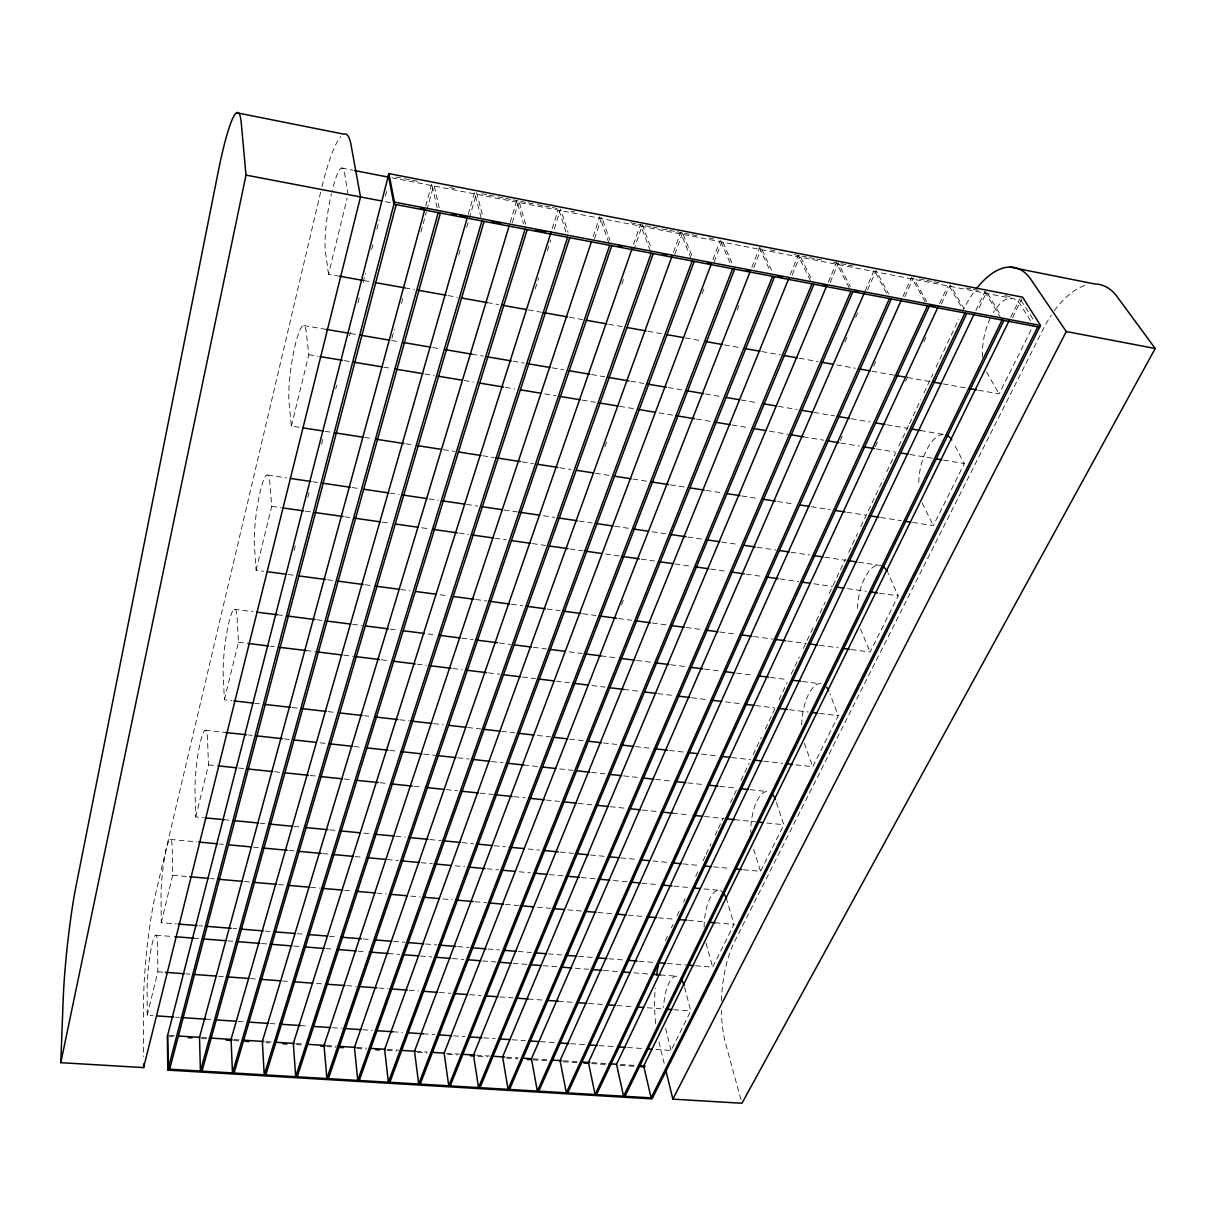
<?xml version="1.0" encoding="UTF-8"?>
<svg xmlns="http://www.w3.org/2000/svg" width="1216" height="1216" viewBox="0 0 1216 1216"><rect width="100%" height="100%" fill="white"/><g stroke="black" fill="none" stroke-linecap="round" stroke-linejoin="round"><path stroke-width="0.75" stroke-dasharray="5 3.75" d="M320.629 192.113L155.8 892.97A81.806 9.986 -84.1 0 0 143.549 1004.674L143.594 1056.491M161.257 922.686L172.687 875.246L172.292 849.908A34.671 4.286 -83.9 0 0 166.349 848.844A34.671 4.286 -83.9 0 0 161.029 897.271L161.257 922.686L176.366 923.902M147.197 1015.269L157.837 971.782L157.639 946.352A33.41 4.028 -84.2 0 0 152.274 943.251A33.41 4.028 -84.2 0 0 147.136 989.809L147.197 1015.269L152.866 1015.649M195.73 816.954L208.468 764.879L207.571 739.83A36.13 4.879 -83.5 0 0 200.518 741.334A36.13 4.879 -83.5 0 0 195.016 791.768L195.73 816.954L203.285 817.684M224.382 699.823L238.458 642.276L237.105 617.698A37.878 5.381 -83.1 0 0 228.958 622.318A37.878 5.381 -83.1 0 0 223.242 674.986L224.382 699.823L231.937 700.674M256.09 570.228L271.73 506.327L269.8 482.448A39.976 5.958 -82.5 0 0 260.376 490.869A39.976 5.958 -82.5 0 0 254.433 545.984L256.09 570.228L263.614 571.231M291.369 426.086L308.834 354.722L306.204 331.877A42.53 6.597 -81.8 0 0 295.26 344.903A42.53 6.597 -81.8 0 0 289.074 402.724L291.369 426.086L300.747 427.546M339.72 276.26L328.518 274.269L347.122 198.193M294.105 550.635L295.518 545.118M307.815 497.374L309.229 491.872M321.526 444.129L322.939 438.626M335.707 389.044L336.665 385.366M349.433 335.798L350.375 332.12M357.945 302.738L359.358 297.236M363.143 282.538L365.499 273.357M371.655 249.493L373.069 243.975M376.854 229.292L379.225 220.111M385.366 196.232L386.779 190.73M425.767 206.021L431.741 184.057M391.932 338.23L394.44 329.08M401.432 303.453L403.423 296.126M420.903 232.058L426.406 211.934M426.907 210.094L433.398 186.306M468.251 214.29L474.544 192.386L481.46 219.169M458.797 254.843L460.894 247.547M466.686 227.468L468.783 220.172M469.315 218.348L476.672 192.797L482.706 216.007M510.203 222.406L516.8 200.61L523.518 223.82M512.301 222.802L518.35 202.829M552.201 228.654L557.946 210.55M535.238 288.77L538.703 277.917M547.337 250.77L550.802 239.902M554.253 229.049L560.606 209.137L568.054 232.332M593.134 236.573L599.716 216.752L609.064 243.504M594.563 238.762L601.768 217.147L609.9 240.342M633.551 244.386L640.406 224.671L650.545 251.53M621.832 284.194L623.702 278.814M633.688 250.146L642.428 225.066L651.335 248.566M673.466 252.107L680.58 232.499L692.147 261.014M604.899 446.819L606.845 441.469M674.804 254.281L682.571 232.879M712.895 259.738L720.252 240.221M702.118 293.816L704.14 288.496M714.187 261.896L721.559 242.379M751.838 267.277L759.438 247.851L761.398 248.231M621.513 604.823L623.595 599.518M737.154 310.019L739.237 304.714M753.768 267.642L760.699 249.994M790.309 274.71L798.152 255.39L811.999 283.845M792.224 275.09L799.368 257.518M828.309 282.066L836.395 262.823L850.09 289.606M830.194 282.431L838.295 263.203L850.318 286.626M865.093 291.065L874.182 270.18L888.531 296.932M844.998 341.894L847.263 336.68M855.608 317.528L857.873 312.314M867.722 289.697L876.052 270.545L888.638 293.953M902.956 296.506L911.498 277.446L926.546 304.274M840.18 440.618L842.521 435.419M873.65 366.138L875.991 360.939M904.795 296.856L913.353 277.81L926.668 301.477M939.618 303.559L947.583 286.353M875.277 446.682L877.663 441.53M905.57 381.322L907.957 376.154M923.902 341.757L926.303 336.589M941.442 303.909L950.213 284.985L964.075 308.636M671.414 927.808L673.026 924.373M677.084 915.8L679.501 910.662M683.559 902.09L685.17 898.654M695.689 876.371L698.926 869.501M702.985 860.928L705.417 855.79M706.222 854.073L711.071 843.782M715.13 835.225L717.546 830.072M718.367 828.354L723.216 818.079M730.512 802.636L736.987 788.926M741.03 780.353L749.117 763.207M753.175 754.634L761.262 737.489M765.32 728.916L775.033 708.35M779.076 699.778L787.162 682.632M791.221 674.059L799.307 656.914M803.366 648.341L813.078 627.76M816.316 620.905L825.223 602.042M829.266 593.469L845.454 559.178M848.692 552.322L857.599 533.459M860.837 526.604L883.5 478.602M886.738 471.747L895.645 452.884M898.882 446.029L908.595 425.448M909.401 423.73L920.74 399.73M923.978 392.874L932.885 374.011M936.122 367.156L946.641 344.873M947.446 343.155L958.786 319.154M975.84 310.566L984.823 291.718L986.647 292.083L977.649 310.916M1010.754 317.315L1019.95 298.558M1012.533 317.665L1021.744 298.908M655.91 1049.423L671.034 1050.442L690.764 1010.952L684.532 987.012M695.674 965.762L712.667 967.13L734.008 924.418L727.016 900.524M743.523 869.729L760.517 871.37L783.818 824.752L775.884 801.025M795.826 764.834L812.79 766.764L838.31 715.692L829.95 693.956M851.337 649.542L870.124 652.034L898.198 595.855L887.938 572.918M912.638 522.439L933.28 525.646L964.318 463.539L953.42 442.913M978.576 390.214L999.126 393.893L1033.402 325.265M169.556 1035.424L175.241 1035.789M201.765 1037.506L207.45 1037.871M233.974 1039.574L239.658 1039.938M266.182 1041.656L271.867 1042.021M296.491 1043.602L304.076 1044.088M326.8 1045.562L336.285 1046.17M357.124 1047.508L366.594 1048.116M387.433 1049.469L398.802 1050.198M415.857 1051.293L427.226 1052.022M446.166 1053.254L459.435 1054.105M476.474 1055.199L489.744 1056.05M506.798 1057.16L518.168 1057.89M533.322 1058.862L546.577 1059.714M563.631 1060.823L576.901 1061.674M592.055 1062.647L607.21 1063.62M620.464 1064.486L635.634 1065.459M169.298 1036.442L173.082 1036.686M201.491 1038.51L207.176 1038.874M233.685 1040.577L239.37 1040.942M265.878 1042.644L269.663 1042.887M296.187 1044.605L301.857 1044.97M326.481 1046.55L335.95 1047.158M356.774 1048.496L366.244 1049.104M387.083 1050.442L396.553 1051.05M417.377 1052.387L426.846 1052.995M447.686 1054.333L457.155 1054.941M477.979 1056.294L487.449 1056.902M506.388 1058.118L517.758 1058.847M532.912 1059.82L548.051 1060.793M563.206 1061.766L578.36 1062.738M591.614 1063.59L606.769 1064.562M620.023 1065.414L635.178 1066.386M175.56 1017.169L179.345 1017.427M205.823 1019.206L213.393 1019.707M237.971 1021.364L245.541 1021.866M270.119 1023.522L275.789 1023.902M300.382 1025.544L307.937 1026.061M332.53 1027.702L341.985 1028.341M362.794 1029.739L372.248 1030.378M393.042 1031.776L402.496 1032.414M423.305 1033.798L434.644 1034.573M453.568 1035.834L464.907 1036.594M483.816 1037.871L495.17 1038.631M512.179 1039.771L525.418 1040.653M540.558 1041.671L555.682 1042.69M570.806 1043.708L585.945 1044.726M599.184 1045.608L616.193 1046.748M627.547 1047.523L644.571 1048.663M157.837 971.782L163.506 972.207M186.185 973.864L189.97 974.153M218.318 976.235L223.987 976.646M250.435 978.591L256.105 979.017M282.568 980.962L290.122 981.51M316.586 983.455L322.255 983.866M346.818 985.674L356.273 986.374M378.951 988.046L388.39 988.73M409.184 990.265L418.638 990.949M439.417 992.484L450.756 993.32M469.665 994.703L481.004 995.539M499.898 996.922L513.122 997.895M528.246 999.02L543.354 1000.13M558.478 1001.239L575.487 1002.486M588.711 1003.458L603.835 1004.568M617.059 1005.541L634.068 1006.787M647.307 1007.76L662.416 1008.87M673.755 1009.706L690.764 1010.952M155.967 935.21L172.961 936.548M193.739 938.19L199.409 938.63M227.742 940.865L233.411 941.306M261.744 943.54L267.414 943.981M293.862 946.063L301.416 946.656M325.979 948.602L333.534 949.194M358.097 951.125L365.651 951.718M388.314 953.511L399.654 954.393M420.432 956.034L431.771 956.931M452.55 958.558L463.874 959.454M482.767 960.944L495.991 961.993M513 963.33L528.109 964.516M543.218 965.702L558.342 966.902M575.335 968.24L588.559 969.274M603.668 970.459L618.777 971.66M633.901 972.846L649.01 974.031M660.349 974.928L677.342 976.266A30.886 11.278 -86.6 0 0 663.586 1007.35M199.029 925.726L202.798 926.03M233.016 928.462L236.801 928.766M265.118 931.061L272.673 931.669M297.221 933.645L304.775 934.253M329.323 936.229L336.878 936.837M363.31 938.965L370.865 939.573M393.528 941.412L404.867 942.324M425.63 943.996L436.97 944.908M457.733 946.58L469.072 947.492M487.95 949.012L499.274 949.939M518.168 951.459L531.377 952.523M548.37 953.891L561.594 954.955M578.588 956.323L593.697 957.539M608.806 958.755L623.914 959.986M639.023 961.202L654.132 962.418M667.341 963.482L686.234 965.002M172.687 875.246L187.811 876.569M210.49 878.545L214.259 878.879M244.507 881.524L250.177 882.026M278.525 884.518L284.194 885.005M310.658 887.33L320.112 888.151M344.675 890.31L352.23 890.963M376.808 893.122L386.262 893.942M410.826 896.101L420.28 896.922M442.958 898.913L452.398 899.749M475.091 901.725L486.43 902.728M505.324 904.385L518.548 905.54M537.457 907.197L550.681 908.352M567.69 909.842L582.814 911.164M597.938 912.486L613.062 913.809M628.17 915.146L645.179 916.636M658.418 917.791L675.427 919.281M688.651 920.436L705.66 921.926M715.114 922.762L734.008 924.418M170.362 839.42L196.764 841.882M219.382 843.98L223.151 844.33M253.323 847.126L258.978 847.643M289.15 850.44L294.804 850.972M323.091 853.586L330.63 854.286M355.148 856.566L362.687 857.265M387.205 859.545L398.514 860.594M421.146 862.691L432.455 863.74M455.088 865.838L464.512 866.704M487.145 868.802L498.454 869.85M519.202 871.781L530.51 872.83M549.374 874.578L564.452 875.976M581.43 877.557L596.509 878.955M613.472 880.521L628.566 881.919M641.759 883.15L658.738 884.716M673.816 886.114L690.794 887.695M703.988 888.911L719.066 890.31M224.063 819.69L231.618 820.42M259.95 823.141L265.62 823.688M293.953 826.424L301.507 827.154M329.84 829.874L335.51 830.422M363.842 833.158L371.397 833.887M395.96 836.243L405.399 837.155M429.947 839.526L441.286 840.621M462.065 842.612L473.404 843.706M494.182 845.713L505.506 846.807M528.185 848.981L539.509 850.075M560.287 852.082L573.511 853.358M590.52 854.985L605.629 856.444M620.738 857.903L637.731 859.545M652.855 860.989L667.964 862.448M683.073 863.907L700.082 865.549M713.29 866.826L730.299 868.452M208.468 764.879L216.007 765.654M238.655 768.01L244.31 768.603M274.497 771.75L282.036 772.525M310.338 775.474L315.993 776.066M344.28 779.015L351.834 779.79M380.122 782.739L387.676 783.53M414.078 786.281L421.633 787.056M446.15 789.61L457.474 790.795M480.107 793.151L493.316 794.519M514.064 796.678L525.373 797.863M546.136 800.022L559.33 801.39M578.193 803.35L593.286 804.931M610.265 806.694L625.358 808.26M642.337 810.023L657.43 811.604M672.524 813.17L689.502 814.933M704.581 816.514L723.444 818.474M734.768 819.645L755.516 821.803M766.84 822.989L783.818 824.752M205.109 730.254L225.842 732.518M248.474 734.981L252.244 735.391M284.301 738.887L289.955 739.51M320.127 742.794L325.782 743.417M354.069 746.502L361.608 747.323M389.895 750.409L397.45 751.23M423.837 754.102L435.161 755.334M457.778 757.811L469.102 759.042M491.72 761.505L503.044 762.736M523.777 765.001L538.87 766.642M559.603 768.907L572.812 770.351M591.66 772.403L604.869 773.847M623.717 775.899L640.695 777.754M655.774 779.395L672.752 781.25M687.83 782.891L704.809 784.746M719.887 786.387L736.866 788.242M750.059 789.686L767.038 791.525A33.182 13.422 -84.6 0 0 750.834 832.808M254.554 703.243L260.224 703.897M292.281 707.545L297.935 708.183M328.107 711.618L335.662 712.47M363.949 715.692L371.488 716.558M399.775 719.766L409.199 720.845M433.717 723.626L443.156 724.706M467.674 727.502L480.867 728.992M501.615 731.363L514.824 732.853M537.442 735.437L550.65 736.942M569.514 739.085L584.592 740.802M603.455 742.946L616.664 744.45M635.512 746.594L652.49 748.524M669.469 750.454L686.432 752.385M701.526 754.102L716.604 755.82M731.698 757.538L750.561 759.681M763.754 761.186L782.618 763.329M238.458 642.276L245.982 643.203M270.438 646.198L274.193 646.654M306.158 650.56L315.567 651.715M343.763 655.166L353.172 656.321M381.368 659.771L388.892 660.698M417.103 664.149L426.497 665.289M452.823 668.511L462.232 669.666M488.558 672.889L499.837 674.272M522.409 677.038L535.572 678.65M556.244 681.173L569.407 682.784M591.979 685.55L605.142 687.162M623.945 689.457L638.993 691.296M657.795 693.606L674.713 695.674M691.646 697.741L708.563 699.823M725.481 701.89L742.414 703.958M755.577 705.569L774.379 707.879M789.412 709.718L808.23 712.014M819.508 713.397L838.31 715.692M234.11 609.262L252.943 611.648M277.4 614.764L284.924 615.722M316.92 619.78L322.574 620.494M352.686 624.325L362.094 625.526M390.321 629.113L397.845 630.07M427.956 633.901L435.48 634.858M461.837 638.202L473.115 639.646M499.472 642.99L510.766 644.419M533.338 647.292L546.516 648.979M569.103 651.837L582.282 653.524M601.099 655.91L618.032 658.069M636.85 660.455L651.913 662.37M670.73 664.757L687.663 666.915M704.596 669.074L719.659 670.989M736.592 673.132L753.525 675.29M770.473 677.449L787.406 679.592M802.469 681.507L819.402 683.666M288.025 574.484L295.534 575.472M327.454 579.728L334.962 580.731M365.013 584.729L372.522 585.732M400.687 589.486L410.066 590.733M440.116 594.746L447.625 595.749M475.79 599.503L487.054 600.993M511.465 604.246L522.743 605.75M547.154 609.003L560.287 610.751M582.829 613.761L595.962 615.509M618.503 618.518L631.651 620.266M652.308 623.018L667.326 625.009M686.098 627.517L703 629.766M719.902 632.016L736.805 634.281M753.707 636.53L772.479 639.023M787.497 641.03L806.284 643.538M819.417 645.286L838.204 647.778M271.73 506.327L281.109 507.665M305.49 511.161L311.114 511.951M344.873 516.785L350.512 517.59M382.386 522.15L389.895 523.214M421.785 527.774L429.278 528.838M459.298 533.14L468.677 534.478M494.927 538.232L506.19 539.828M532.441 543.582L545.574 545.467M569.954 548.948L583.087 550.818M605.598 554.04L620.601 556.183M641.227 559.132L654.36 561.002M674.986 563.95L691.874 566.367M710.63 569.058L727.518 571.459M746.274 574.15L763.146 576.551M780.034 578.968L798.79 581.643M813.793 583.786L832.55 586.477M847.552 588.62L866.309 591.295M879.442 593.18L898.198 595.855M267.809 475.122L286.566 477.888M312.816 481.749L318.44 482.585M352.199 487.555L357.823 488.391M389.713 493.088L399.091 494.471M429.096 498.894L438.474 500.278M466.594 504.427L477.858 506.084M504.108 509.945L517.241 511.89M543.491 515.751L554.739 517.408M579.12 521.01L592.253 522.941M614.749 526.254L629.751 528.474M652.262 531.787L665.38 533.718M687.891 537.031L702.894 539.25M721.65 542.017L738.522 544.494M757.279 547.261L776.036 550.027M791.038 552.246L809.795 554.998M824.798 557.217L845.424 560.257M858.542 562.187L879.183 565.227M325.143 431.33L330.782 432.197M364.572 437.441L372.081 438.596M405.855 443.84L413.364 445.01M443.399 449.662L454.662 451.41M482.813 455.772L494.076 457.52M522.226 461.898L533.49 463.646M559.77 467.719L571.034 469.467M595.43 473.252L610.447 475.578M632.974 479.074L647.976 481.399M670.502 484.895L685.52 487.221M706.162 490.428L721.179 492.754M741.836 495.961L758.723 498.575M777.495 501.478L794.382 504.108M811.27 506.722L830.042 509.641M846.944 512.255L865.701 515.174M880.718 517.499L901.375 520.706M308.834 354.722L318.197 356.273M344.417 360.62L350.026 361.562M383.739 367.156L391.233 368.402M424.946 373.996L434.31 375.546M464.269 380.517L473.632 382.082M505.476 387.357L514.839 388.922M544.798 393.893L556.046 395.762M582.266 400.11L595.369 402.283M619.719 406.326L634.706 408.819M659.042 412.862L674.029 415.34M696.51 419.079L711.482 421.557M732.093 424.977L748.934 427.774M769.546 431.194L788.272 434.31M803.259 436.802L823.855 440.222M840.712 443.019L859.438 446.12M876.295 448.917L895.022 452.033M910.009 454.526L932.474 458.25M943.707 460.119L964.318 463.539M303.757 325.569L326.177 329.384M350.482 333.518L357.96 334.795M391.598 340.51L399.076 341.787M432.714 347.518L440.192 348.779M471.96 354.19L483.178 356.106M513.076 361.182L524.294 363.098M552.322 367.87L563.54 369.77M591.569 374.543L604.656 376.778M630.815 381.231L643.902 383.45M668.192 387.585L683.149 390.138M705.569 393.954L722.395 396.811M741.076 399.988L757.902 402.861M778.468 406.357L797.149 409.534M813.975 412.391L834.526 415.902M851.352 418.76L870.033 421.937M886.859 424.794L907.41 428.306M920.497 430.525L944.802 434.659M364.01 280.592L371.473 281.93M405.095 287.918L414.443 289.59M448.066 295.594L457.398 297.251M487.297 302.586L498.499 304.593M528.382 309.913L541.47 312.254M569.483 317.254L582.555 319.58M608.714 324.246L623.656 326.906M647.946 331.238L662.887 333.914M685.292 337.911L702.103 340.906M724.523 344.903L739.465 347.563M761.885 351.576L780.566 354.905M799.246 358.234L817.927 361.562M836.608 364.891L855.289 368.235M872.1 371.23L894.52 375.227M907.592 377.553L929.997 381.55M943.084 383.891L967.358 388.223M385.259 201.674L390.853 202.738M395.838 177.065L410.734 179.968M412.604 180.333L418.198 181.412M449.859 187.583L455.453 188.662M481.521 193.739L487.114 194.834M488.984 195.198L496.432 196.642M498.286 197.007L503.88 198.102M505.75 198.451L511.328 199.546M513.198 199.91L518.898 201.02M520.646 201.354L526.239 202.449M528.094 202.814L535.542 204.258M537.411 204.622L543.005 205.717M544.859 206.066L550.453 207.161M552.307 207.526L557.901 208.605M570.942 211.143L574.666 211.873M630.557 222.756L636.135 223.85M638.005 224.2L643.583 225.294M645.453 225.659L651.046 226.738M652.901 227.103L660.349 228.562M662.218 228.927L667.812 230.006M669.666 230.371L675.26 231.466M677.114 231.815L682.708 232.91M684.578 233.274L690.156 234.354M692.026 234.718L697.619 235.813M708.791 237.986L714.385 239.081M770.26 249.949L775.854 251.043M794.474 254.661L800.082 255.755M801.937 256.12L807.515 257.199M809.385 257.564L814.963 258.658M816.833 259.023L822.426 260.102M833.598 262.276L839.192 263.37M841.046 263.735L846.64 264.814M848.494 265.179L854.088 266.274M919.281 278.966L924.874 280.045M926.744 280.41L932.322 281.504M934.192 281.869L939.77 282.948M965.854 288.025L971.447 289.119M973.302 289.484L978.895 290.563M1004.978 295.64L1010.557 296.734M341.62 168.036L352.777 170.21M391.841 177.81L1011.256 298.239M1020.938 300.139L1034.831 322.164M1030.545 320.705L1020.042 304A41.025 19.243 -76.4 0 0 993.259 312.512M987.605 293.649L1001.026 315.704M984.823 291.718L1001.118 318.501M949.301 286.201L961.294 306.69M986.586 372.111L999.126 393.893M922.245 503.074L933.28 525.646M800.888 257.427L811.498 279.194M762.158 249.903L772.206 271.685M759.438 247.851L770.23 271.305M722.958 242.273L732.427 264.07M720.982 241.893L730.421 263.69M860.457 628.87L870.124 652.034M683.255 234.566L692.132 256.363M804.293 743.189L812.79 766.764M559.102 210.52L567.082 235.494M753.57 849.254L760.517 871.37M519.43 202.798L525.646 224.215M706.04 943.206L712.667 967.13M740.954 1099.583L725.891 1044.635A74.784 29.974 -86.8 0 1 721.377 1010.268M665.593 1028.326L671.034 1050.442M658.92 1041.808L664.149 1063.301M434.31 186.261L439.189 207.678M432.151 185.835L438.216 212.618M348.019 194.56L344.584 173.098A45.494 7.266 -81.1 0 0 331.801 191.991M328.518 274.269L325.493 252.077A45.494 7.266 -81.1 0 1 331.39 193.709M801.724 724.858A34.641 14.714 -83.1 0 1 821.97 683.818M982.619 357.033A41.025 19.243 -76.4 0 1 990.554 317.574M918.734 482.463A38.532 17.678 -78.9 0 1 943.251 434.538M857.478 608.486A36.404 16.142 -81.2 0 1 881.053 565.501M704.14 927.033A31.92 12.266 -85.7 0 1 722.152 891.693M655.682 1023.614A75.574 27.862 -86.5 0 1 655.226 988.03M665.426 940.789A75.574 27.862 -86.5 0 1 667.356 936.381M721.438 1000.874A74.784 29.974 -86.8 0 1 734.358 942.05L1042.978 329.566A97.341 49.339 -76.1 0 1 1051.338 315.081M1054.348 310.749A97.341 49.339 -76.1 0 1 1087.91 284.681M962.038 312.284A98.648 46.178 -76.9 0 1 975.262 290.274M321.951 186.656A109.334 17.389 -81.2 0 1 340.754 136.542"/><path stroke-width="1.5" d="M60.8 1062.678L63.186 999.157A82.779 6.916 -83.8 0 1 76 886.206L218.044 172.581A111.097 12.13 -81.8 0 1 241.346 123.986L245.997 175.104L60.8 1062.678L143.61 1067.602L360.514 196.946L351.196 145.738A109.334 17.389 -81.2 0 0 343.854 134.155L236.603 112.754M388.907 173.584L167.398 1036.321L167.793 1070.11L652.05 1098.884L1040.516 325.462L1022.595 297.16L388.907 173.584L394.455 202.13L167.793 1070.11M396.158 204.607L169.693 1069.183L169.647 1065.429M424.764 209.684L199.515 1037.354L200.412 1071.007L438.216 212.618M202.023 1071.114L440.42 213.028M467.202 217.938L231.07 1039.391L232.469 1072.922L481.931 220.947M234.065 1073.014L484.105 221.358M509.109 226.039L262.337 1041.398L264.222 1074.822L525.069 229.17M265.802 1074.914L527.212 229.581M551.046 232.271L293.33 1043.404L295.686 1076.692L567.644 237.287M297.251 1076.783L569.772 237.682M591.326 241.969L324.034 1045.38L326.861 1078.546L609.687 245.298M328.411 1078.638L611.77 245.693M632.305 247.973L354.464 1047.341L357.747 1080.386L651.183 253.202M359.282 1080.477L653.25 253.597M672.174 255.679L384.636 1049.286L388.36 1082.21L692.147 261.014M389.88 1082.301L694.184 261.394M710.889 265.058L414.519 1051.217L418.684 1084.018L732.61 268.721M420.204 1084.11L734.616 269.101M772.555 276.336L448.75 1085.812L444.144 1053.117L749.77 272.566M450.239 1085.903L774.531 276.716M788.88 278.236L473.51 1055.017L478.542 1087.575L811.999 283.845M480.016 1087.666L813.96 284.225M826.834 285.562L502.618 1056.886L508.06 1089.338L850.957 291.278M509.534 1089.43L852.887 291.642M889.428 298.604L537.32 1091.086L531.468 1058.741L864.348 292.813M538.779 1091.178L891.343 298.969M901.39 299.972L560.074 1060.595L566.322 1092.819L927.428 305.854M567.766 1092.895L929.328 306.204M938.038 306.994L588.438 1062.419L595.08 1094.522L964.972 312.998M596.509 1094.613L966.842 313.363M974.214 313.986L616.542 1064.228L623.565 1096.224L1002.075 320.066M624.994 1096.3L1003.914 320.416M1009.082 320.735L643.705 1065.976L651.107 1097.866L1037.81 326.876M1010.055 267.079L1094.643 283.951A97.341 49.339 -76.1 0 1 1117.762 297.54L1155.2 348.49L741.958 1103.246L672.858 1099.127L1066.265 331.542L1031.594 280.47A98.648 46.178 -76.9 0 0 976.357 288.83M652.521 1097.942L168.066 1069.092L167.656 1035.302M179.026 1036.032L199.865 1037.37M209.35 1037.993L232.074 1039.452M243.443 1040.182L263.902 1041.504M275.652 1042.264L294.606 1043.48M307.861 1044.331L325.569 1045.471M338.17 1046.292L355.984 1047.432M370.378 1048.359L385.533 1049.347M400.702 1050.32L415.857 1051.293M432.911 1052.387L444.266 1053.132M461.32 1054.226L474.97 1055.108M491.644 1056.187L504.898 1057.038M521.953 1058.133L531.422 1058.741M552.262 1060.094L561.731 1060.702M582.57 1062.039L589.836 1062.51M609.094 1063.757L616.679 1064.243M639.418 1065.702L645.103 1066.067M188.237 1037.658L192.022 1037.902M226.115 1040.09L231.785 1040.455M245.039 1041.306L248.839 1041.55M282.918 1043.754L286.718 1043.997M320.796 1046.186L324.581 1046.429M337.85 1047.28L343.52 1047.645M375.714 1049.712L379.514 1049.955M470.41 1055.807L474.194 1056.05M527.227 1059.455L531.012 1059.698M584.045 1063.103L587.83 1063.346M640.847 1066.766L644.647 1067.01M156.651 1015.907L173.675 1017.047M181.245 1017.549L205.823 1019.206M215.278 1019.844L236.086 1021.242M247.426 1022.002L268.234 1023.401M279.574 1024.161L300.382 1025.544M313.622 1026.441L330.63 1027.581M343.87 1028.478L360.894 1029.618M376.018 1030.636L393.042 1031.776M408.181 1032.794L423.305 1033.798M438.429 1034.816L451.668 1035.713M468.692 1036.853L481.931 1037.734M498.94 1038.89L510.294 1039.65M529.203 1040.911L538.658 1041.55M559.466 1042.948L568.921 1043.586M589.714 1044.97L597.284 1045.486M618.093 1046.885L625.647 1047.386M648.341 1048.906L652.126 1049.165M165.391 972.344L184.3 973.727M193.739 974.426L216.418 976.098M227.757 976.919L248.55 978.454M259.89 979.29L280.683 980.81M293.907 981.783L312.801 983.182M326.025 984.154L344.934 985.538M360.042 986.647L377.051 987.894M390.29 988.866L407.299 990.128M422.408 991.238L437.532 992.347M454.541 993.594L467.765 994.566M486.674 995.95L498.013 996.786M516.906 998.184L528.246 999.02M547.139 1000.403L558.478 1001.239M577.372 1002.622L586.826 1003.322M607.62 1004.842L615.174 1005.404M637.853 1007.076L643.522 1007.486M666.201 1009.158L671.87 1009.569M174.846 936.7L193.739 938.19M203.194 938.934L225.857 940.713M237.196 941.61L259.859 943.388M271.198 944.285L291.977 945.926M305.201 946.96L324.094 948.45M337.318 949.483L356.197 950.973M369.421 952.022L388.314 953.511M403.423 954.697L418.547 955.882M435.541 957.22L450.65 958.421M467.658 959.758L480.882 960.792M499.776 962.282L511.1 963.178M529.994 964.668L541.333 965.55M562.111 967.191L571.55 967.936M592.344 969.578L601.783 970.322M622.562 971.949L630.116 972.542M652.794 974.335L660.349 974.928M178.25 924.054L197.144 925.574M206.583 926.334L231.131 928.31M240.57 929.07L263.234 930.909M274.558 931.821L295.336 933.493M308.56 934.557L327.438 936.077M340.662 937.141L361.426 938.813M374.65 939.877L391.643 941.26M408.637 942.628L423.746 943.844M438.854 945.06L455.848 946.428M472.842 947.796L486.066 948.86M504.944 950.395L516.268 951.307M535.162 952.827L546.486 953.739M565.379 955.259L576.703 956.171M597.482 957.843L606.921 958.603M627.684 960.29L637.138 961.05M657.902 962.722L665.456 963.33M688.119 965.154L693.789 965.61M189.696 876.736L208.59 878.378M218.044 879.214L242.622 881.372M253.962 882.36L276.64 884.351M287.979 885.339L308.773 887.163M321.997 888.318L342.79 890.142M356.014 891.298L374.908 892.954M390.032 894.277L407.041 895.766M424.05 897.256L439.174 898.578M456.182 900.068L473.191 901.558M490.2 903.047L503.439 904.218M520.448 905.707L533.672 906.862M554.466 908.686L563.92 909.507M584.698 911.331L596.038 912.319M616.831 914.143L626.286 914.979M647.079 916.803L656.518 917.624M679.212 919.615L686.766 920.269M709.445 922.26L715.114 922.762M198.649 842.05L217.497 843.798M228.806 844.846L251.438 846.944M262.747 847.993L287.265 850.273M298.574 851.322L321.206 853.419M332.515 854.468L353.263 856.383M368.342 857.782L385.32 859.362M402.283 860.943L419.262 862.509M434.34 863.907L451.318 865.488M468.282 867.054L485.26 868.634M502.223 870.2L515.432 871.431M534.28 873.179L547.489 874.395M566.337 876.143L579.53 877.374M598.394 879.122L609.702 880.171M632.335 882.269L639.874 882.968M662.507 885.066L671.931 885.947M694.564 888.045L700.218 888.562M205.17 817.866L224.063 819.69M233.502 820.602L258.066 822.958M269.39 824.053L292.053 826.242M305.277 827.518L327.955 829.692M341.179 830.969L360.058 832.793M375.166 834.252L394.06 836.061M409.169 837.52L428.062 839.344M443.171 840.803L460.18 842.43M477.174 844.071L492.282 845.53M509.291 847.172L524.4 848.616M543.294 850.44L558.402 851.899M577.296 853.723L588.62 854.802M609.398 856.809L618.853 857.721M641.516 859.91L649.07 860.624M671.734 862.813L681.188 863.725M703.851 865.914L711.406 866.643M735.969 868.999L741.638 869.546M217.892 765.852L236.77 767.813M248.079 768.998L272.597 771.552M283.921 772.722L308.438 775.276M319.762 776.462L342.395 778.818M355.604 780.186L378.237 782.542M391.446 783.925L412.194 786.083M425.402 787.451L444.266 789.412M461.244 791.175L478.222 792.954M495.201 794.717L512.179 796.48M529.158 798.243L544.251 799.824M563.114 801.785L576.308 803.153M597.056 805.311L608.38 806.497M629.128 808.655L640.452 809.826M661.2 811.999L672.524 813.17M693.272 815.328L702.696 816.316M727.229 818.87L734.768 819.645M757.401 822.001L763.07 822.594M225.842 732.518L246.59 734.783M256.014 735.802L282.416 738.69M293.725 739.921L316.358 742.383M329.551 743.827L352.184 746.29M367.278 747.931L388.01 750.196M401.219 751.64L421.952 753.905M437.046 755.546L455.894 757.598M472.872 759.453L489.835 761.307M506.814 763.162L523.777 765.001M542.64 767.068L555.834 768.497M576.582 770.762L589.775 772.206M610.523 774.47L621.832 775.702M642.58 777.951L653.889 779.198M674.637 781.447L685.946 782.694M708.578 785.156L718.002 786.19M740.635 788.652L748.174 789.473M233.822 700.887L252.67 703.03M263.994 704.322L290.396 707.332M301.705 708.609L326.222 711.406M339.431 712.91L362.064 715.479M375.258 716.984L397.89 719.553M411.099 721.058L431.832 723.414M448.81 725.344L465.789 727.274M482.752 729.22L499.73 731.15M518.594 733.294L533.672 735.011M554.42 737.367L567.629 738.872M588.362 741.228L601.57 742.733M622.318 745.089L633.627 746.381M654.375 748.737L667.584 750.242M688.317 752.598L697.756 753.677M722.274 756.458L729.813 757.325M754.33 760.106L761.87 760.973M786.387 763.754L792.042 764.408M247.866 643.431L268.554 645.954M279.832 647.338L306.158 650.56M317.437 651.943L341.894 654.938M355.042 656.549L379.498 659.543M392.662 661.154L415.218 663.921M430.266 665.76L450.954 668.283M465.986 670.122L486.674 672.661M503.606 674.728L520.524 676.795M539.326 679.106L554.374 680.945M573.177 683.24L588.225 685.094M608.897 687.618L623.945 689.457M644.632 691.995L655.91 693.378M678.482 696.13L689.761 697.513M712.318 700.279L721.726 701.434M746.168 704.414L753.692 705.341M778.134 708.335L787.542 709.49M811.984 712.47L817.623 713.169M256.698 612.134L277.4 614.764M286.809 615.95L315.035 619.537M326.329 620.981L350.801 624.097M365.849 625.997L388.436 628.87M403.484 630.785L424.186 633.414M439.25 635.33L459.952 637.959M476.885 640.118L497.587 642.747M514.52 644.906L531.468 647.064M550.286 649.45L565.334 651.366M586.036 653.995L601.099 655.91M619.917 658.297L634.965 660.212M655.667 662.842L668.846 664.529M691.433 667.402L702.711 668.83M725.298 671.703L734.707 672.904M759.179 676.005L768.588 677.206M793.045 680.306L800.584 681.264M267.368 571.718L286.14 574.226M299.288 575.974L325.569 579.485M336.832 580.974L363.128 584.486M376.276 586.234L398.802 589.243M415.705 591.493L436.362 594.244M453.264 596.494L473.921 599.245M488.938 601.251L509.595 604.002M526.498 606.252L545.27 608.76M564.042 611.253L580.944 613.502M599.731 616.01L616.618 618.26M635.406 620.768L650.423 622.759M671.08 625.51L684.228 627.274M706.754 630.268L718.018 631.773M740.559 634.767L751.822 636.272M774.349 639.282L785.627 640.771M810.038 644.024L817.547 645.027M843.828 648.538L849.467 649.283M282.978 507.938L303.62 510.887M314.868 512.498L343.003 516.511M354.251 518.122L380.517 521.877M395.519 524.02L418.03 527.242M433.033 529.386L457.414 532.866M472.431 535.01L493.058 537.958M511.814 540.634L530.571 543.324M549.328 545.999L568.085 548.674M584.957 551.091L601.844 553.508M622.47 556.457L639.358 558.858M659.984 561.807L673.117 563.692M695.628 566.899L708.761 568.784M731.257 571.991L744.39 573.876M766.901 577.098L778.149 578.694M802.545 582.19L810.038 583.254M836.304 587.009L843.798 588.088M870.063 591.827L877.557 592.906M290.32 478.435L310.946 481.475M322.194 483.132L350.33 487.282M363.447 489.212L387.828 492.814M402.83 495.018L427.211 498.621M442.214 500.825L464.725 504.138M481.597 506.631L502.223 509.671M519.11 512.164L539.737 515.204M558.494 517.97L577.25 520.737M595.992 523.488L612.879 525.981M633.506 529.021L648.508 531.24M671.019 534.554L686.022 536.758M706.648 539.798L719.766 541.743M744.146 545.33L755.41 546.987M779.79 550.59L789.154 551.958M813.534 555.56L822.913 556.943M847.294 560.53L856.672 561.914M302.632 427.834L323.274 431.026M334.537 432.774L362.687 437.152M375.82 439.189L403.986 443.551M417.118 445.588L441.514 449.373M458.417 451.987L480.943 455.483M495.946 457.809L520.357 461.594M537.244 464.223L557.886 467.43M576.658 470.334L593.545 472.948M614.202 476.155L631.089 478.77M651.73 481.977L668.633 484.606M689.274 487.798L704.292 490.124M726.818 493.62L739.951 495.657M762.478 499.153L775.61 501.19M800.022 504.974L809.4 506.434M835.681 510.507L845.059 511.966M869.455 515.751L878.849 517.21M905.13 521.284L910.754 522.15M320.066 356.577L342.532 360.316M353.78 362.17L381.87 366.837M394.972 369.01L423.077 373.677M438.049 376.17L462.399 380.213M479.256 383.01L503.606 387.053M520.463 389.85L541.059 393.27M559.786 396.386L580.382 399.806M599.108 402.906L617.85 406.022M638.446 409.442L655.302 412.239M675.898 415.659L694.625 418.76M715.236 422.18L730.208 424.673M752.689 428.397L765.791 430.586M790.142 434.614L803.259 436.802M827.594 440.846L838.842 442.7M863.178 446.743L874.426 448.613M900.646 452.96L908.124 454.206M936.229 458.873L941.838 459.8M326.177 329.384L348.612 333.199M359.83 335.114L389.728 340.191M402.815 342.426L430.844 347.198M445.801 349.737L471.96 354.19M486.917 356.744L511.206 360.878M528.033 363.736L550.453 367.551M569.149 370.728L589.699 374.224M608.395 377.416L628.946 380.912M647.642 384.089L666.322 387.266M686.888 390.762L703.699 393.634M726.134 397.45L739.222 399.669M763.511 403.803L776.598 406.038M800.888 410.172L812.106 412.072M838.265 416.526L849.482 418.441M875.642 422.894L884.99 424.475M911.149 428.929L920.497 430.525M339.72 276.26L362.14 280.258M375.212 282.598L405.095 287.918M418.182 290.259L446.196 295.26M461.138 297.92L487.297 302.586M502.238 305.246L526.513 309.578M543.339 312.588L567.614 316.92M586.294 320.249L606.845 323.912M627.395 327.575L646.076 330.904M666.611 334.582L683.438 337.577M705.842 341.574L722.654 344.569M745.074 348.566L760.015 351.242M784.305 355.574L797.377 357.899M821.666 362.231L832.869 364.238M859.028 368.889L870.23 370.895M896.374 375.562L905.722 377.218M933.736 382.219L941.214 383.557M969.228 388.558L976.706 389.895M394.455 202.13L1040.516 325.462M245.997 175.104L381.535 200.959M420.645 208.422L424.384 209.122M452.306 214.457L456.046 215.171M459.77 215.87L467.218 217.299M491.431 221.92L500.734 223.683M536.119 230.432L545.437 232.21M618.078 246.073L621.802 246.772M662.781 254.585L666.505 255.299M707.469 263.112L711.193 263.826M746.578 270.575L750.318 271.29M778.255 276.61L781.979 277.324M822.943 285.137L826.667 285.851M854.605 291.171L858.329 291.886M930.97 305.733L934.694 306.447M1066.265 331.542L1155.2 348.49M1039.619 327.226L393.923 204.182L388.39 175.606M354.646 170.574L388.117 177.08M665.882 1070.475L672.858 1099.127M143.61 1063.909L143.61 1067.602M826.576 687.207A34.641 14.714 -83.1 0 1 828.704 690.84M681.006 978.926A30.886 11.278 -86.6 0 1 684.106 985.507M946.291 435.07A38.532 17.678 -78.9 0 1 951.809 439.964M882.375 566.094A36.404 16.142 -81.2 0 1 887.254 571.52M771.506 793.394A33.182 13.422 -84.6 0 1 775.352 799.566M723.11 892.62A31.92 12.266 -85.7 0 1 726.53 899.034M656.655 975.034A75.574 27.862 -86.5 0 1 658.92 962.449"/></g></svg>
